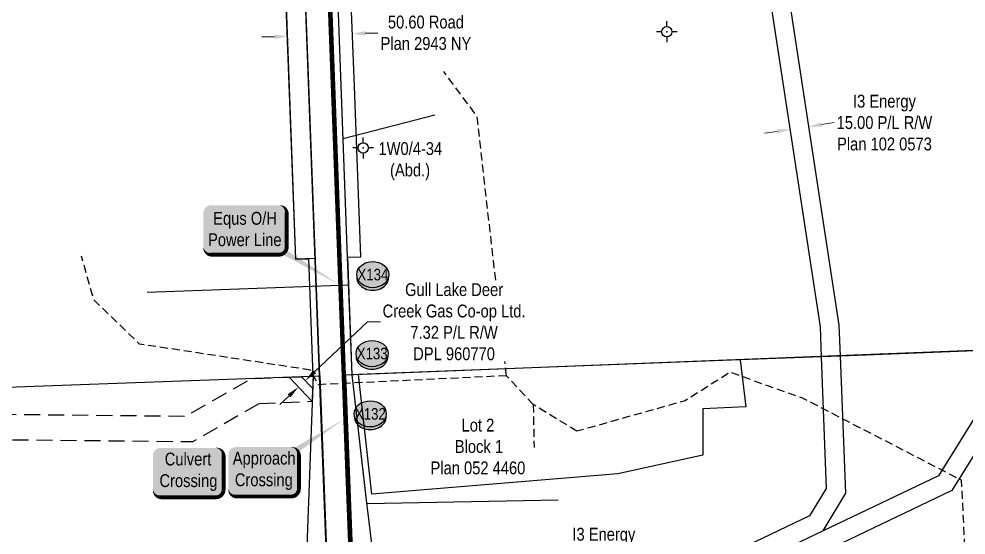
# Model space of a CAD drawing. Extents: x 686362 to 705426, y 5834844 to 5858570.
# Drawn here: x 687460 to 688198, y 5847030 to 5847432 of the extents above; entities that cross this region are included whole.
import ezdxf
from ezdxf.enums import TextEntityAlignment as Align

# ---------------------------------------------------------------- set-up
doc = ezdxf.new("R2010")
doc.units = 0
doc.header["$LTSCALE"] = 5
doc.header["$PDSIZE"] = 0.5
doc.linetypes.add('foc-ACCESSROAD', pattern=[3.75, 2.5, -1.25])
doc.linetypes.add('UG_PIPE', pattern=[1.875, 1.25, -0.625])
for name, color, linetype in [('AS-PIPE-UG', 44, 'UG_PIPE'), ('AS-POWER', 104, 'foc-POWER'), ('AS-POWER-T', 104, 'Continuous'), ('AS-TELEPHONE', 224, 'foc-TEL'), ('CG-NOTES', 7, 'Continuous'), ('F-AR', 190, 'foc-ACCESSROAD'), ('F-RW', 190, 'Continuous'), ('F-WS-S', 190, 'Continuous'), ('L-SEC', 7, 'Continuous'), ('L-TITLEDB', 4, 'Continuous'), ('L-TITLEDB-T', 4, 'Continuous'), ('P-CROSSINGS', 250, 'Continuous')]:
    doc.layers.add(name, color=color, linetype=linetype)
doc.layers.add('F-RW-T', color=190, linetype='Continuous', lineweight=9)
doc.layers.add('F-WS-T', color=190, linetype='Continuous', lineweight=9)
doc.layers.add('oil_and_gas_wells_pt', color=7, linetype='Continuous', true_color=0xfc3d16)
doc.layers.add('P-PROPOSED-WL4', color=7, linetype='Continuous', true_color=0x5b5bc8)
doc.styles.add('175L', font='ARIALN.TTF', dxfattribs={"height": 10})
doc.styles.add('80', font='ARIALN.TTF', dxfattribs={"height": 10})
doc.styles.add('80CG', font='ARIALN.TTF', dxfattribs={"height": 10})
doc.styles.add('80L', font='ARIALN.TTF', dxfattribs={"height": 10})
doc.styles.add('Crossing', font='ARIALN.TTF', dxfattribs={"height": 10})
doc.styles.add('foc-LtypeFont', font='ARIALN.TTF', dxfattribs={"height": 7.35})
doc.linetypes.add('foc-POWER', pattern='A,6,-1,["P",foc-LtypeFont,S=0.2,R=0,X=-0.625,Y=-0.75],-1.24,4', length=12.24)
doc.linetypes.add('foc-POWER-NOLINE', pattern='A,0,-4,["P",foc-LtypeFont,S=0.2,R=0,X=-0.625,Y=-0.75],-8.24', length=12.24)
doc.linetypes.add('foc-TEL', pattern='A,2,-1,["T",foc-LtypeFont,S=0.2,R=0,X=-0.425,Y=-0.75],-1.24,8', length=12.24)
doc.linetypes.add('foc-TEL-NOLINE', pattern='A,0,-2,["T",foc-LtypeFont,S=0.2,R=0,X=-0.425,Y=-0.75],-10.24', length=12.24)
doc.dimstyles.new('Compass 5 000', dxfattribs={"dimscale": 5, "dimtxt": 9, "dimasz": 2, "dimexe": 0.2, "dimexo": 0.0625, "dimgap": 0.5, "dimtad": 0, "dimtih": 1, "dimtoh": 1, "dimzin": 0, "dimdsep": 46, "dimtxsty": '80CG', "dimcen": 0.1, "dimse1": 1, "dimse2": 1, "dimclrd": 256, "dimclrt": 256, "dimaunit": 1, "dimadec": 4, "dimazin": 0, "dimtfac": 0.06, "dimtofl": 0, "dimtmove": 0, "dimatfit": 1, "dimfxl": 0.2, "dimtolj": 1, "dimtzin": 0, "dimlwd": -1, "dimarcsym": 0})

# ---------------------------------------------------------------- blocks, each defined once
blk = doc.blocks.new('*D501')
at = {"layer": 'L-TITLEDB-T', "transparency": 16777216}
for p, q in [((687659.1, 5847418.2), (687649.11, 5847417.82)), ((687729.68, 5847420.88), (687739.67, 5847421.26))]:
    blk.add_line(p, q, dxfattribs=at)
for points in [[(687659.04, 5847419.86), (687659.17, 5847416.53), (687669.1, 5847418.58)], [(687729.62, 5847422.55), (687729.74, 5847419.22), (687719.69, 5847420.5)]]:
    blk.add_solid(points, dxfattribs=at)
at = {"layer": 'L-TITLEDB-T', "transparency": 16777216, "insert": (687777.03, 5847421.26), "char_height": 10, "attachment_point": 5, "style": '80CG'}
blk.add_mtext('\\A1;50.60 Road\\PPlan 2943 NY', dxfattribs=at)
blk = doc.blocks.new('*D503')
at = {"layer": 'F-RW-T', "transparency": 16777216}
for p, q in [((688085.47, 5847349.75), (688095.36, 5847351.26)), ((688050.85, 5847344.47), (688040.97, 5847342.96))]:
    blk.add_line(p, q, dxfattribs=at)
for points in [[(688085.22, 5847351.4), (688085.72, 5847348.11), (688075.58, 5847348.25)], [(688050.6, 5847346.12), (688051.1, 5847342.82), (688060.74, 5847345.98)]]:
    blk.add_solid(points, dxfattribs=at)
at = {"layer": 'F-RW-T', "transparency": 16777216, "insert": (688134.44, 5847351.26), "char_height": 10, "attachment_point": 5, "style": '80CG'}
blk.add_mtext('\\A1;I3 Energy\\P15.00 P/L R/W\\PPlan 102 0573', dxfattribs=at)
blk = doc.blocks.new('*D508')
at = {"layer": 'F-RW-T', "transparency": 16777216}
for p, q in [((687964.82, 5847013.83), (687954.82, 5847013.83)), ((687969.13, 5847004.81), (687964.82, 5847013.83)), ((687984.25, 5846973.19), (687988.56, 5846964.16))]:
    blk.add_line(p, q, dxfattribs=at)
for points in [[(687970.63, 5847005.53), (687967.63, 5847004.09), (687973.44, 5846995.79)], [(687985.75, 5846973.9), (687982.74, 5846972.47), (687979.93, 5846982.21)]]:
    blk.add_solid(points, dxfattribs=at)
at = {"layer": 'F-RW-T', "transparency": 16777216, "insert": (687915.73, 5847013.83), "char_height": 10, "attachment_point": 5, "style": '80CG'}
blk.add_mtext('\\A1;I3 Energy\\P15.00 P/L R/W\\PPlan 102 0573', dxfattribs=at)
blk = doc.blocks.new('*D516')
at = {"layer": 'F-RW-T', "transparency": 16777216}
for p, q in [((687690.31, 5847157.22), (687731.54, 5847196.12)), ((687731.54, 5847196.12), (687741.54, 5847196.12)), ((687670.4, 5847138.42), (687663.12, 5847131.56))]:
    blk.add_line(p, q, dxfattribs=at)
for points in [[(687689.17, 5847158.43), (687691.46, 5847156.01), (687683.04, 5847150.35)], [(687669.25, 5847139.63), (687671.54, 5847137.21), (687677.67, 5847145.28)]]:
    blk.add_solid(points, dxfattribs=at)
at = {"layer": 'F-RW-T', "transparency": 16777216, "insert": (687798.99, 5847196.12), "char_height": 10, "attachment_point": 5, "style": '80CG', "bg_fill": 3, "box_fill_scale": 1.1, "bg_fill_color": 256, "bg_fill_true_color": 13158600, "bg_fill_transparency": 0}
blk.add_mtext('\\A1;Gull Lake Deer \\PCreek Gas Co-op Ltd.\\P7.32 P/L R/W\\PDPL 960770', dxfattribs=at)
blk = doc.blocks.new('GABD')
for p, q in [((0, 0.81), (0, 1.62)), ((-0.81, 0), (-1.62, 0)), ((1.62, 0), (0.81, 0)), ((0, -0.81), (0, -1.62))]:
    blk.add_line(p, q)
blk.add_circle((0, 0), 0.8)
blk = doc.blocks.new('*U730')
h = blk.add_hatch(color=59)
edge = h.paths.add_edge_path()
edge.add_line((-21.5, -20), (21.5, -20))
edge.add_arc((21.5, -14), 6, 270, 360)
edge.add_line((27.5, -14), (27.5, 12.5))
edge.add_arc((21.5, 12.5), 6, 0, 90)
edge.add_line((21.5, 18.5), (-21.5, 18.5))
edge.add_arc((-21.5, 12.5), 6, 90, 180)
edge.add_line((-27.5, 12.5), (-27.5, -14))
edge.add_arc((-21.5, -14), 6, 180, 270)
at = {"color": 1, "flags": 128}
blk.add_lwpolyline([(63.33, 40.64, 0, 7.5, 0), (0, 0, 0, 0, 0)], format="xyseb", dxfattribs=at)
blk.add_lwpolyline([(-21.5, -20, 3, 3, 0), (21.5, -20, 3, 3, 0.414214), (27.5, -14, 3, 3, 0), (27.5, 12.5, 3, 0, 0.414214), (21.5, 18.5, 0, 0, 0), (-21.5, 18.5, 0, 0, 0.414214), (-27.5, 12.5, 0, 0, 0), (-27.5, -14, 0, 3, 0.414214)], format="xyseb", close=True, dxfattribs=at)
at = {"color": 1, "style": '80'}
blk.add_attdef('ENTER_TEXT_001', (-35.99, -5), '', height=10, dxfattribs=at)
blk = doc.blocks.new('*U705')
h = blk.add_hatch(color=254)
edge = h.paths.add_edge_path()
edge.add_line((-21.5, -20), (21.5, -20))
edge.add_arc((21.5, -14), 6, 270, 360)
edge.add_line((27.5, -14), (27.5, 12.5))
edge.add_arc((21.5, 12.5), 6, 0, 90)
edge.add_line((21.5, 18.5), (-21.5, 18.5))
edge.add_arc((-21.5, 12.5), 6, 90, 180)
edge.add_line((-27.5, 12.5), (-27.5, -14))
edge.add_arc((-21.5, -14), 6, 180, 270)
at = {"color": 160, "flags": 128}
blk.add_lwpolyline([(-21.5, -20, 3, 3, 0), (21.5, -20, 3, 3, 0.414214), (27.5, -14, 3, 3, 0), (27.5, 12.5, 3, 0, 0.414214), (21.5, 18.5, 0, 0, 0), (-21.5, 18.5, 0, 0, 0.414214), (-27.5, 12.5, 0, 0, 0), (-27.5, -14, 0, 3, 0.414214)], format="xyseb", close=True, dxfattribs=at)
at = {"color": 160, "style": '80'}
blk.add_attdef('ENTER_TEXT_001', (-26.85, -4.92), '', height=10, dxfattribs=at)
blk = doc.blocks.new('xing2')
h = blk.add_hatch(color=50)
h.dxf.hatch_style = 1
edge = h.paths.add_edge_path()
edge.add_ellipse((0, 0), major_axis=(-12.5, 0), ratio=0.816297, start_angle=0, end_angle=360)
h = blk.add_hatch(color=250)
h.dxf.hatch_style = 1
edge = h.paths.add_edge_path()
edge.add_ellipse((0, -2.05), major_axis=(-12.5, 0), ratio=0.816297, start_angle=0, end_angle=180)
edge.add_line((12.5, -2.05), (12.5, 0))
edge.add_ellipse((0, 0), major_axis=(-12.5, 0), ratio=0.816297, start_angle=0, end_angle=180, ccw=False)
edge.add_line((-12.5, 0), (-12.5, -2.05))
at = {"color": 250}
blk.add_ellipse((0, 0), major_axis=(-12.5, 0), ratio=0.816297, dxfattribs=at)
blk.add_ellipse((0, -2.05), major_axis=(-12.5, 0), ratio=0.816297, start_param=0, end_param=3.141593, dxfattribs=at)
at = {"color": 250, "style": 'Crossing'}
blk.add_attdef('CROSSING', text='', height=9, dxfattribs=at).set_placement((0.09, 0.02), align=Align.MIDDLE_CENTER)
at = {"color": 250, "style": 'Crossing', "flags": 1}
for tag, p in [('OWNER', (0.09, -12.49)), ('DESCRIPTION', (0.09, -25.77)), ('LOCATION', (0.09, -39.3)), ('DWG_REF', (0.09, -52.84))]:
    blk.add_attdef(tag, text='', height=9, dxfattribs=at).set_placement(p, align=Align.MIDDLE_CENTER)
blk = doc.blocks.new('*U809')
h = blk.add_hatch(color=255)
edge = h.paths.add_edge_path()
edge.add_line((-26.5, -20), (26.5, -20))
edge.add_arc((26.5, -14), 6, 270, 360)
edge.add_line((32.5, -14), (32.5, 12.5))
edge.add_arc((26.5, 12.5), 6, 0, 90)
edge.add_line((26.5, 18.5), (-26.5, 18.5))
edge.add_arc((-26.5, 12.5), 6, 90, 180)
edge.add_line((-32.5, 12.5), (-32.5, -14))
edge.add_arc((-26.5, -14), 6, 180, 270)
at = {"color": 104, "flags": 128}
blk.add_lwpolyline([(-26.5, -20, 3, 3, 0), (26.5, -20, 3, 3, 0.414214), (32.5, -14, 3, 3, 0), (32.5, 12.5, 3, 0, 0.414214), (26.5, 18.5, 0, 0, 0), (-26.5, 18.5, 0, 0, 0.414214), (-32.5, 12.5, 0, 0, 0), (-32.5, -14, 0, 3, 0.414214)], format="xyseb", close=True, dxfattribs=at)
blk.add_lwpolyline([(74.16, -43.75, 0, 7.5, 0), (0, 0, 0, 0, 0)], format="xyseb", dxfattribs=at)
at = {"color": 104, "style": '80'}
blk.add_attdef('ENTER_TEXT_001', (-26.85, -4.92), '', height=10, dxfattribs=at)

msp = doc.modelspace()

# ---------------------------------------------------------------- linework, layer by layer
at = {"layer": 'AS-PIPE-UG', "flags": 128}
for points in [[(687839.864, 5847154.058), (687816.911, 5847356.281), (687790.908, 5847391.131)], [(687687.129, 5847158.465), (687553.691, 5847178.792), (687518.066, 5847213.373), (687508.598, 5847247.173)], [(687839.864, 5847154.058), (687693.222, 5847147.098), (687687.129, 5847158.465)], [(687860.71, 5847131.564), (687839.864, 5847154.058)], [(687844.934, 5846207.222), (687849.616, 5846231.059), (687858.068, 5846254.816), (687914.079, 5846363.425), (687948.663, 5846435.532), (688001.861, 5846504.792), (688140.553, 5846529.319), (688269.516, 5846592.03), (688277.161, 5846628.777), (688213.636, 5846697.195), (688194.535, 5847072.583), (688070.002, 5847136.938), (688014.069, 5847156.68), (687979.059, 5847134.548), (687894.796, 5847110.86)], [(687860.71, 5847131.564), (687861.365, 5847098.219)], [(687894.796, 5847110.86), (687860.71, 5847131.564)]]:
    msp.add_lwpolyline(points, dxfattribs=at)
at = {"layer": 'AS-POWER', "flags": 128}
for points in [[(687716.035, 5847246.425), (687708.317, 5847450.891)], [(687712.546, 5847338.844), (687784.024, 5847357.429)], [(687559.889, 5847219.201), (687716.949, 5847224.901)], [(687731.116, 5847054.547), (687880.165, 5847057.5)]]:
    msp.add_lwpolyline(points, dxfattribs=at)
at = {"layer": 'AS-POWER', "linetype": 'foc-POWER-NOLINE', "flags": 128}
msp.add_lwpolyline([(687730.559, 5847059.351), (687719.494, 5847154.788), (687716.035, 5847246.425)], dxfattribs=at)
at = {"layer": 'AS-TELEPHONE', "linetype": 'foc-TEL-NOLINE', "flags": 128}
msp.add_lwpolyline([(687942.215, 5840672.176), (687910.849, 5841483.054), (687848.212, 5843112.381), (687786.621, 5844721.086), (687730.801, 5846190.68), (687715.753, 5846190.106), (687698.772, 5846639.392), (687713.735, 5846639.968), (687694.216, 5847153.865), (687690.774, 5847245.489), (687675.615, 5847244.884), (687667.977, 5847449.231), (687678.143, 5847449.762), (687683.095, 5847449.952), (687632.86, 5848787.367), (687572.447, 5850395.069), (687511.895, 5852003.159), (687450.353, 5853631.115), (687358.022, 5856062.335), (687265.59, 5858494.225), (687262.737, 5858568.877)], dxfattribs=at)
at = {"layer": 'F-AR', "flags": 128}
msp.add_lwpolyline([(687646.805, 5847132.092), (687595.006, 5847102.494), (687409.373, 5847104.433), (687333.631, 5847101.727), (687243.452, 5847036.548), (687217.374, 5846970.74), (687217.895, 5846901.027), (687218.119, 5846870.944), (687219.345, 5846706.973), (687219.521, 5846683.228), (687193.512, 5846650.812), (687190.269, 5846646.882), (687143.797, 5846588.854), (687063.31, 5846514.236), (687062.728, 5846513.697), (687052.156, 5846504.149), (687031.592, 5846485.575), (686934.857, 5846481.924), (686916.582, 5846481.235), (686915.73, 5846503.831), (686915.264, 5846516.177), (686914.697, 5846531.189), (686911.675, 5846611.246), (687026.686, 5846615.585), (687029.283, 5846546.74), (687029.943, 5846529.25), (687030.096, 5846525.222), (687030.511, 5846514.218), (687030.607, 5846511.657), (687033.388, 5846514.169), (687037.643, 5846518.012), (687048.804, 5846528.092), (687049.213, 5846528.461), (687049.699, 5846528.915), (687129.108, 5846602.53), (687173.689, 5846658.089), (687176.83, 5846662.005), (687199.453, 5846690.2), (687197.33, 5846974.489), (687226.995, 5847049.35), (687326.837, 5847121.513), (687409.12, 5847124.453), (687589.788, 5847122.566), (687641.146, 5847151.909), (687670.4, 5847152.987), (687680.179, 5847153.347), (687689.08, 5847153.675), (687688.725, 5847144.38), (687688.329, 5847133.987), (687646.805, 5847132.092)], close=True, dxfattribs=at)
at = {"layer": 'F-RW', "flags": 128}
for points in [[(688043.498, 5847459.018), (688084.21, 5847192.095)], [(688099.198, 5847193.471), (688058.67, 5847459.104)], [(688084.21, 5847192.095), (688085.189, 5847168.844)], [(688100.123, 5847169.418), (688099.198, 5847193.471)], [(688237.831, 5847174.711), (688176.587, 5847076.204)], [(688256.061, 5847175.563), (688187.042, 5847064.573)], [(688085.189, 5847168.844), (688089.014, 5847066.331)], [(688104.234, 5847062.485), (688100.123, 5847169.418)], [(688176.587, 5847076.204), (688086.566, 5847033.173)], [(688187.042, 5847064.573), (688039.447, 5846994.032)], [(688089.014, 5847066.331), (688076.064, 5847044.842)], [(688086.566, 5847033.173), (688104.234, 5847062.485)], [(688076.064, 5847044.842), (687749.693, 5846888.83)], [(688086.566, 5847033.173), (688032.979, 5847007.558)]]:
    msp.add_lwpolyline(points, dxfattribs=at)
msp.add_lwpolyline([(687680.179, 5847153.347), (687688.725, 5847144.38), (687688.329, 5847133.987), (687670.4, 5847152.987), (687680.179, 5847153.347)], close=True, dxfattribs=at)
at = {"layer": 'L-SEC', "flags": 128}
for points in [[(687694.216, 5847153.865), (687679.067, 5847557.216), (687679.067, 5847557.216), (687663.918, 5847960.565)], [(687714.316, 5847154.644), (687699.168, 5847557.983), (687684.019, 5847961.322)], [(688520.37, 5847185.835), (688117.343, 5847170.238), (687714.316, 5847154.644)], [(687694.216, 5847153.865), (687292.335, 5847139.089), (686890.455, 5847124.312)], [(687694.216, 5847153.865), (687709.567, 5846751.826), (687724.917, 5846349.786)], [(687745.017, 5846350.55), (687729.666, 5846752.597), (687714.316, 5847154.644)]]:
    msp.add_lwpolyline(points, dxfattribs=at)
at = {"layer": 'L-TITLEDB', "flags": 128}
for points in [[(687675.615, 5847244.884), (687667.977, 5847449.231)], [(687694.306, 5847153.953), (687683.194, 5847449.956)], [(687714.456, 5847154.621), (687703.332, 5847450.699)], [(687721.252, 5847379.354), (687718.566, 5847451.266)], [(687726.3, 5847246.676), (687721.252, 5847379.354)], [(687716.168, 5847246.43), (687726.3, 5847246.676)], [(687719.494, 5847154.788), (687716.168, 5847246.43)], [(687675.615, 5847244.884), (687685.844, 5847245.292)], [(687689.267, 5847153.796), (687685.844, 5847245.292)], [(688237.831, 5847174.711), (688100.123, 5847169.418)], [(688022.027, 5847166.416), (687724.467, 5847155.03)], [(688085.189, 5847168.844), (688022.027, 5847166.416)], [(688022.027, 5847166.416), (688026.484, 5847129.722)], [(688100.123, 5847169.418), (688085.189, 5847168.844)], [(687689.267, 5847153.796), (687684.204, 5847021.02)], [(687694.306, 5847153.953), (687724.916, 5846349.787)], [(687714.456, 5847154.621), (687745.017, 5846350.555)], [(687724.467, 5847155.03), (687719.494, 5847154.788)], [(687730.306, 5847061.534), (687719.494, 5847154.788)], [(687734.823, 5847061.906), (687724.467, 5847155.03)], [(687992.933, 5847128.384), (687992.806, 5847092.081)], [(688026.484, 5847129.722), (687992.933, 5847128.384)], [(687992.806, 5847092.081), (687926.756, 5847077.568)], [(687926.756, 5847077.568), (687734.823, 5847061.906)], [(687734.778, 5847022.972), (687730.306, 5847061.534)]]:
    msp.add_lwpolyline(points, dxfattribs=at)
at = {"layer": 'oil_and_gas_wells_pt'}
for p in [(687964.765, 5847422.124), (687728.199, 5847331.561)]:
    msp.add_point(p, dxfattribs=at)
at = {"layer": 'P-PROPOSED-WL4', "flags": 128}
msp.add_lwpolyline([(687652.217, 5848767.943, 3, 3, 0), (687667.369, 5848364.604, 3, 3, 0), (687682.52, 5847961.265, 3, 3, 0), (687697.669, 5847557.926, 3, 3, 0), (687712.817, 5847154.587, 3, 3, 0), (687728.168, 5846752.539, 3, 3, 0), (687731.205, 5846672.98, 3, 3, 0), (687711.142, 5846672.217, 3, 3, 0), (687729.298, 5846195.06, 3, 3, 0), (687727.286, 5846194.983, 3, 3, 0), (687741.013, 5845834.839, 3, 3, 0), (687752.041, 5845545.56, 3, 3, 0), (687783.093, 5844720.962, 3, 3, 0), (687800.936, 5844254.597, 3, 3, 0)], format="xyseb", dxfattribs=at)

# ---------------------------------------------------------------- block references
at = {"layer": 'CG-NOTES'}
ref = msp.add_blockref('*U730', (687650.573, 5847079.959), dxfattribs=dict(at, xscale=0.999081924950458, yscale=0.999081924950458, zscale=0.999081924950458))
ref.add_attrib('ENTER_TEXT_001', 'Approach', (687626.472, 5847084.847), dxfattribs={"layer": '0', "color": 1, "height": 9.9908, "style": '80'})
ref.add_attrib('ENTER_TEXT_002', 'Crossing', (687628.118, 5847068.018), dxfattribs={"layer": '0', "color": 1, "height": 9.9908, "style": '80'})
ref = msp.add_blockref('*U705', (687591.84, 5847079.379), dxfattribs=dict(at, xscale=1.000131017163248, yscale=1.000131017163248, zscale=1.000131017163248))
ref.add_attrib('ENTER_TEXT_001', 'Culvert', (687573.458, 5847084.183), dxfattribs={"layer": '0', "color": 160, "height": 10.0013, "style": '80'})
ref.add_attrib('ENTER_TEXT_002', 'Crossing', (687569.361, 5847067.337), dxfattribs={"layer": '0', "color": 160, "height": 10.0013, "style": '80'})
at = {"layer": 'F-WS-S', "xscale": 5, "yscale": 5, "zscale": 5}
for p in [(687964.765, 5847422.124), (687728.199, 5847331.561)]:
    msp.add_blockref('GABD', p, dxfattribs=at)

# ---------------------------------------------------------------- texts
at = {"layer": 'F-WS-T', "insert": (687748.685, 5847336.087), "char_height": 10, "attachment_point": 1, "style": '175L'}
msp.add_mtext_dynamic_manual_height_columns('\\pi-8.6369;1W0/4-34\\P\\pi0.39447;(Abd.)', width=30.59795, gutter_width=50, heights=[0], dxfattribs=at)

# ---------------------------------------------------------------- dimensions: what is measured, and where the dimension line sits
at = {"layer": 'F-RW-T'}
for p1, p2, distance, picture, middle in [((688060.847, 5847345.274), (688075.692, 5847347.539), 0.715, '*D503', (688134.441, 5847351.262)), ((687981.702, 5846983.053), (687975.211, 5846996.632), 1.959, '*D508', (687915.732, 5847013.832))]:
    dim = msp.add_aligned_dim(p1=p1, p2=p2, distance=distance, text='I3 Energy\\P15.00 P/L R/W\\PPlan 102 0573', dimstyle='Compass 5 000', dxfattribs=at)
    dim.commit()
    dim.dimension.update_dxf_attribs({"geometry": picture, "text_midpoint": middle})
at = {"layer": 'L-TITLEDB-T'}
dim = msp.add_linear_dim(base=(687719.686, 5847420.504), p1=(687670.666, 5847377.282), p2=(687721.258, 5847379.206), angle=2.178882, text='50.60 Road\\PPlan 2943 NY', dimstyle='Compass 5 000', dxfattribs=at)
dim.commit()
dim.dimension.update_dxf_attribs({"geometry": '*D501', "text_midpoint": (687777.032, 5847421.265), "dimtype": 161})

# ---------------------------------------------------------------- next in the draw order: dimensions: what is measured, and where the dimension line sits
at = {"layer": 'F-RW-T', "color": 3}
dim = msp.add_linear_dim(base=(687677.668, 5847145.285), p1=(687684.03, 5847149.307), p2=(687678.657, 5847144.237), angle=223.339187, text='Gull Lake Deer \\PCreek Gas Co-op Ltd.\\P7.32 P/L R/W\\PDPL 960770', dimstyle='Compass 5 000', override={"dimtfill": 1}, dxfattribs=at)
dim.commit()
dim.dimension.update_dxf_attribs({"geometry": '*D516', "text_midpoint": (687798.988, 5847196.116), "dimtype": 161})

# ---------------------------------------------------------------- next in the draw order: block references
at = {"layer": 'AS-POWER-T'}
ref = msp.add_blockref('*U809', (687636.055, 5847268.395), dxfattribs=dict(at, xscale=0.99969901, yscale=0.99969901, zscale=0.99969901))
ref.add_attrib('ENTER_TEXT_001', 'Equs O/H', (687611.253, 5847271.721), dxfattribs={"layer": '0', "color": 104, "height": 9.997, "style": '80'})
ref.add_attrib('ENTER_TEXT_002', 'Power Line', (687607.22, 5847255.059), dxfattribs={"layer": '0', "color": 104, "height": 9.997, "style": '80'})
at = {"layer": 'P-CROSSINGS'}
for p, values in [((687735.601, 5847232.879), {'CROSSING': 'X134'}), ((687735.07, 5847171.343), {'CROSSING': 'X133'}), ((687733.648, 5847124.379), {'CROSSING': 'X132'})]:
    msp.add_blockref('xing2', p, dxfattribs=at).add_auto_attribs(values)

# ---------------------------------------------------------------- next in the draw order: texts
at = {"layer": 'L-TITLEDB-T', "insert": (687780.141, 5847120.6), "char_height": 10, "attachment_point": 1, "style": '80L'}
msp.add_mtext_dynamic_manual_height_columns('\\pi24.695;Lot 2\\P\\pi19.422;Block 1\\P\\pi0.5002;Plan 052 4460', width=73.44925, gutter_width=50, heights=[0], dxfattribs=at)

doc.saveas('drawing.dxf')
